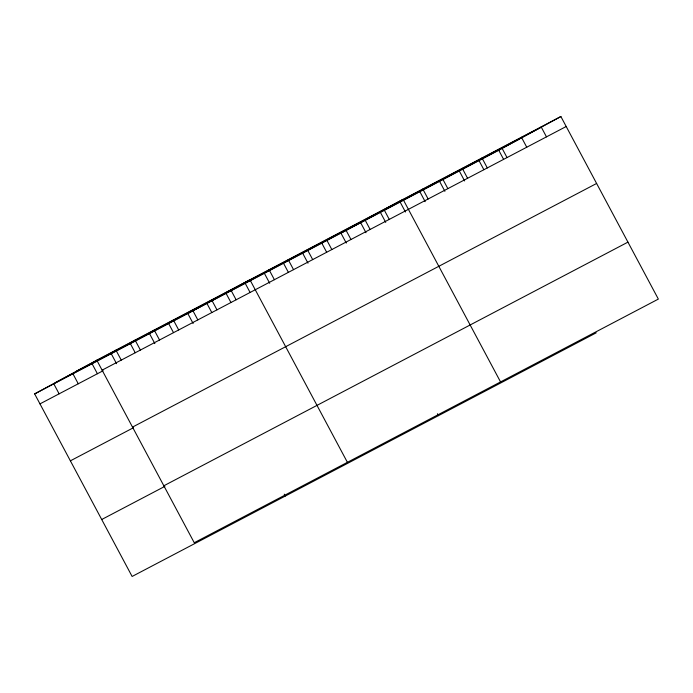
<?xml version="1.0" encoding="UTF-8"?>
<svg xmlns="http://www.w3.org/2000/svg" width="693" height="693" viewBox="0 0 693 693"><rect width="100%" height="100%" fill="white"/><g stroke="black" fill="none" stroke-linecap="round" stroke-linejoin="round"><path stroke-width="1.04" d="M596.223 332.822L132.12 576.463L34.65 393.91L96.777 360.178L560.88 116.537L658.35 299.09L194.248 542.732L96.777 360.178M34.65 393.91L498.752 150.268L560.88 116.537M76.273 371.309L540.375 127.668M55.154 382.779L519.248 139.137M102.105 370.157L566.198 126.507M39.977 403.88L103.153 370.72M132.51 427.105L596.612 183.463M70.383 460.836L133.558 427.668M163.843 485.784L627.945 242.134M101.715 519.507L164.891 486.347M541.155 126.897L546.474 136.868M521.431 137.249L526.749 147.219M501.706 147.6L507.033 157.571M498.752 150.268L503.586 159.338M481.981 157.961L487.309 167.931M479.028 160.62L483.861 169.69M462.257 168.312L467.584 178.283M459.303 170.98L464.622 180.951M442.532 178.664L447.86 188.643M439.579 181.332L444.897 191.303M422.808 189.024L428.135 198.995M419.854 191.684L425.173 201.663M500.554 381.93L403.083 199.376L340.956 233.108L346.283 243.078M400.13 202.044L405.457 212.015M383.939 209.425L389.267 219.395M380.405 212.396L385.732 222.366M364.795 219.473L370.123 229.452M360.681 222.756L366.008 232.727M345.651 229.53L350.979 239.501M437.413 413.756L438.426 415.661M326.507 239.579L331.834 249.549M321.812 243.156L326.654 252.226M307.363 249.627L312.69 259.598M302.668 253.205L307.995 263.184M288.219 259.676L293.546 269.655M283.524 263.262L288.366 272.323M269.075 269.724L274.402 279.703M264.38 273.311L269.707 283.281M347.401 462.326L249.93 279.781L187.803 313.513L193.13 323.484M245.235 283.359L250.078 292.429M230.786 289.83L236.114 299.8M226.091 293.408L230.934 302.477M211.642 299.878L216.97 309.849M206.947 303.456L211.789 312.526M192.498 309.927L197.826 319.906M284.26 494.161L285.273 496.058M173.354 319.984L178.681 329.955M168.659 323.562L173.501 332.623M154.21 330.033L159.537 340.003M149.515 333.61L154.842 343.581M135.066 340.081L140.393 350.052M130.371 343.659L135.213 352.728M115.922 350.13L121.249 360.1M111.227 353.707L116.554 363.686M92.082 363.764L97.41 373.735M72.938 373.813L78.266 383.783M53.794 383.861L59.122 393.832"/></g></svg>
